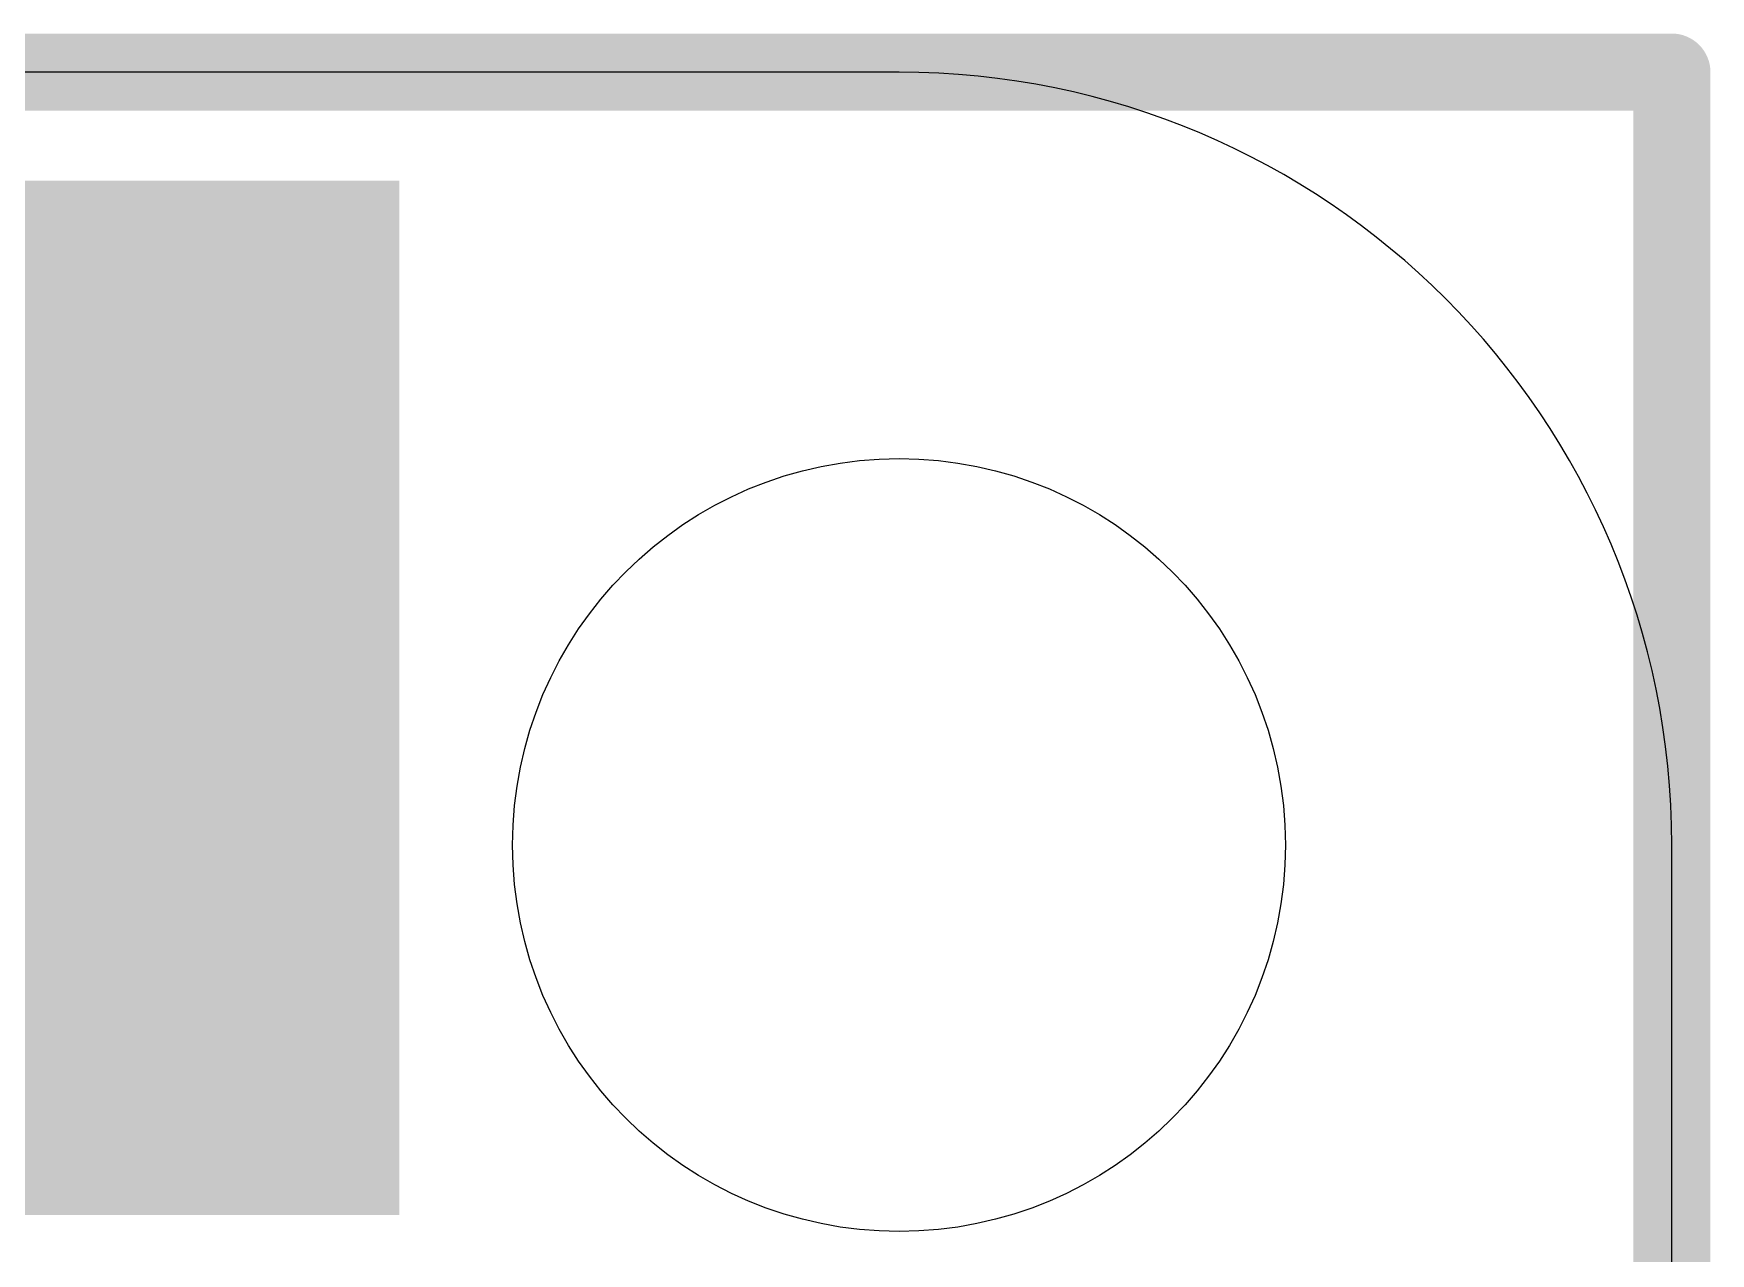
# Model space of a CAD drawing. Extents: x -0.1 to 25.5, y -0.1 to 20.4.
# Drawn here: x 20.02 to 25.53, y 16.44 to 20.45 of the extents above; entities that cross this region are included whole.
import ezdxf

# ---------------------------------------------------------------- set-up
doc = ezdxf.new("R2010")
doc.units = 0
for name, color, linetype in [('1', 12, 'CONTINUOUS'), ('16', 5, 'CONTINUOUS'), ('20', 53, 'CONTINUOUS'), ('22', 6, 'CONTINUOUS')]:
    doc.layers.add(name, color=color, linetype=linetype)

# ---------------------------------------------------------------- blocks, each defined once
blk = doc.blocks.new('RECT')
blk.add_solid([(-0.5, -0.5), (0.5, -0.5), (-0.5, 0.5), (0.5, 0.5)])

msp = doc.modelspace()

# ---------------------------------------------------------------- linework, layer by layer
at = {"layer": '1', "const_width": 0.254}
for points in [[(0, 20.32), (25.4, 20.32)], [(25.4, 20.32), (25.4, 0)]]:
    msp.add_lwpolyline(points, dxfattribs=at)
at = {"layer": '1', "const_width": 0.127}
for points in [[(25.4635, 20.32, 1), (25.3365, 20.32)], [(25.4, 20.2565, 1), (25.4, 20.3835)]]:
    msp.add_lwpolyline(points, format="xyb", dxfattribs=at)
at = {"layer": '16', "const_width": 0.254}
for points in [[(0, 20.32), (25.4, 20.32)], [(25.4, 20.32), (25.4, 0)]]:
    msp.add_lwpolyline(points, dxfattribs=at)
at = {"layer": '16', "const_width": 0.127}
for points in [[(25.4635, 20.32, 1), (25.3365, 20.32)], [(25.4, 20.2565, 1), (25.4, 20.3835)]]:
    msp.add_lwpolyline(points, format="xyb", dxfattribs=at)
at = {"layer": '20'}
for p, q in [((22.86, 20.32), (2.54, 20.32)), ((25.4, 2.54), (25.4, 17.78))]:
    msp.add_line(p, q, dxfattribs=at)
msp.add_circle((22.86, 17.78), 1.27, dxfattribs=at)
msp.add_arc((22.86, 17.78), 2.54, 0, 90, dxfattribs=at)
at = {"layer": '22', "const_width": 0.2032}
for points in [[(20.1698, 19.7748), (20.8816, 19.7748)], [(20.8816, 19.7748), (20.8816, 18.7071)], [(20.8816, 19.241), (20.5257, 19.241)], [(20.8816, 18.7071), (20.1698, 18.7071)]]:
    msp.add_lwpolyline(points, dxfattribs=at)
at = {"layer": '22', "const_width": 0.1016}
for points in [[(20.1698, 19.8256, 1), (20.1698, 19.724)], [(20.9324, 19.7748, 1), (20.8308, 19.7748)], [(20.8816, 19.724, 1), (20.8816, 19.8256)], [(20.5257, 19.2918, 1), (20.5257, 19.1902)], [(20.8816, 19.1902, 1), (20.8816, 19.2918)], [(20.1698, 18.7579, 1), (20.1698, 18.6563)], [(20.8816, 18.6563, 1), (20.8816, 18.7579)], [(20.8308, 18.7071, 1), (20.9324, 18.7071)]]:
    msp.add_lwpolyline(points, format="xyb", dxfattribs=at)

# ---------------------------------------------------------------- block references
at = {"layer": '1', "xscale": 3.4, "yscale": 1.6, "rotation": 90}
msp.add_blockref('RECT', (20.418, 18.264), dxfattribs=at)

doc.saveas('drawing.dxf')
